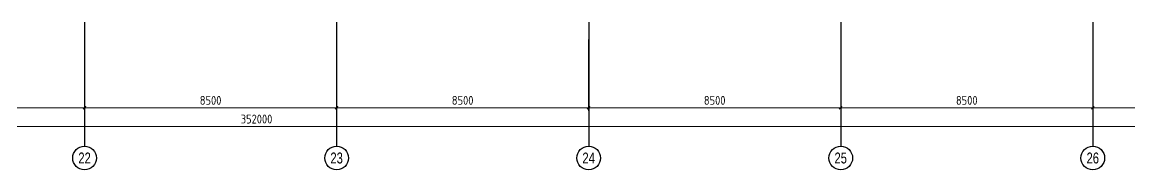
# Model space of a CAD drawing. Extents: x 4 to 13611208, y -605838 to 574722.
# Drawn here: x 13289792 to 13327147, y 160225 to 165210 of the extents above; entities that cross this region are included whole.
import ezdxf
from ezdxf.enums import TextEntityAlignment as Align

# ---------------------------------------------------------------- set-up
doc = ezdxf.new("R2010")
doc.units = 0
doc.header["$LTSCALE"] = 1000
doc.header["$MEASUREMENT"] = 0
doc.layers.add('AXIS', color=3, linetype='Continuous')
doc.layers.add('AXIS_TEXT', color=7, linetype='Continuous')
doc.styles.add('C', font='HZTXT_E', dxfattribs={"width": 0.7, "bigfont": 'HZTXT'})
doc.styles.add('COMPLEX', font='hztxt_e.shx', dxfattribs={"width": 0.6, "bigfont": 'HZTXT.shx'})
doc.styles.add('DIM_FONT', font='gbenor.shx', dxfattribs={"bigfont": 'gbcbig.shx'})
doc.dimstyles.new('_TCH_ARCH&&100', dxfattribs={"dimtxt": 300, "dimasz": 100, "dimexe": 100, "dimexo": 100, "dimgap": 100, "dimtad": 1, "dimdec": 0, "dimzin": 0, "dimdsep": 46, "dimtxsty": 'DIM_FONT', "dimblk": 'ARCHTICK', "dimcen": 0.09, "dimclrd": 3, "dimclre": 3, "dimclrt": 7, "dimaunit": 1, "dimazin": 2, "dimtfac": 1, "dimtdec": 0, "dimtix": 1, "dimtmove": 2, "dimatfit": 3, "dimfxl": 1, "dimtolj": 1, "dimtzin": 0, "dimlwd": 18, "dimlwe": 18, "dimarcsym": 0})

# ---------------------------------------------------------------- blocks, each defined once
blk = doc.blocks.new('_ArchTick')
at = {"color": 0, "linetype": 'ByBlock', "const_width": 0.4}
blk.add_lwpolyline([(-0.5, -0.5), (0.5, 0.5)], dxfattribs=at)
blk = doc.blocks.new('*D1298')
at = {"layer": 'AXIS', "color": 3, "lineweight": 18}
for p, q in [((13283397, 164620), (13283397, 162220)), ((13291897, 164620), (13291897, 162220)), ((13283397, 162320), (13291897, 162320))]:
    blk.add_line(p, q, dxfattribs=at)
at = {"layer": 'AXIS', "color": 3, "lineweight": 18, "xscale": 100, "yscale": 100, "zscale": 100, "rotation": 180}
blk.add_blockref('_ArchTick', (13283397, 162320), dxfattribs=at)
at = {"layer": 'AXIS', "color": 3, "lineweight": 18, "xscale": 100, "yscale": 100, "zscale": 100}
blk.add_blockref('_ArchTick', (13291897, 162320), dxfattribs=at)
at = {"layer": 'AXIS', "color": 7, "insert": (13287647, 162570), "char_height": 300, "attachment_point": 5, "style": 'DIM_FONT'}
blk.add_mtext('\\A1;8500', dxfattribs=at)
blk = doc.blocks.new('*D1297')
at = {"layer": 'AXIS', "color": 3, "lineweight": 18}
for p, q in [((13291897, 164620), (13291897, 162220)), ((13300397, 164620), (13300397, 162220)), ((13291897, 162320), (13300397, 162320))]:
    blk.add_line(p, q, dxfattribs=at)
at = {"layer": 'AXIS', "color": 3, "lineweight": 18, "xscale": 100, "yscale": 100, "zscale": 100, "rotation": 180}
blk.add_blockref('_ArchTick', (13291897, 162320), dxfattribs=at)
at = {"layer": 'AXIS', "color": 3, "lineweight": 18, "xscale": 100, "yscale": 100, "zscale": 100}
blk.add_blockref('_ArchTick', (13300397, 162320), dxfattribs=at)
at = {"layer": 'AXIS', "color": 7, "insert": (13296147, 162570), "char_height": 300, "attachment_point": 5, "style": 'DIM_FONT'}
blk.add_mtext('\\A1;8500', dxfattribs=at)
blk = doc.blocks.new('*D1296')
at = {"layer": 'AXIS', "color": 3, "lineweight": 18}
for p, q in [((13300397, 164620), (13300397, 162220)), ((13308897, 164620), (13308897, 162220)), ((13300397, 162320), (13308897, 162320))]:
    blk.add_line(p, q, dxfattribs=at)
at = {"layer": 'AXIS', "color": 3, "lineweight": 18, "xscale": 100, "yscale": 100, "zscale": 100, "rotation": 180}
blk.add_blockref('_ArchTick', (13300397, 162320), dxfattribs=at)
at = {"layer": 'AXIS', "color": 3, "lineweight": 18, "xscale": 100, "yscale": 100, "zscale": 100}
blk.add_blockref('_ArchTick', (13308897, 162320), dxfattribs=at)
at = {"layer": 'AXIS', "color": 7, "insert": (13304647, 162570), "char_height": 300, "attachment_point": 5, "style": 'DIM_FONT'}
blk.add_mtext('\\A1;8500', dxfattribs=at)
blk = doc.blocks.new('*D1295')
at = {"layer": 'AXIS', "color": 3, "lineweight": 18}
for p, q in [((13308897, 164620), (13308897, 162220)), ((13317397, 164620), (13317397, 162220)), ((13308897, 162320), (13317397, 162320))]:
    blk.add_line(p, q, dxfattribs=at)
at = {"layer": 'AXIS', "color": 3, "lineweight": 18, "xscale": 100, "yscale": 100, "zscale": 100, "rotation": 180}
blk.add_blockref('_ArchTick', (13308897, 162320), dxfattribs=at)
at = {"layer": 'AXIS', "color": 3, "lineweight": 18, "xscale": 100, "yscale": 100, "zscale": 100}
blk.add_blockref('_ArchTick', (13317397, 162320), dxfattribs=at)
at = {"layer": 'AXIS', "color": 7, "insert": (13313147, 162570), "char_height": 300, "attachment_point": 5, "style": 'DIM_FONT'}
blk.add_mtext('\\A1;8500', dxfattribs=at)
blk = doc.blocks.new('*D1294')
at = {"layer": 'AXIS', "color": 3, "lineweight": 18}
for p, q in [((13317397, 164620), (13317397, 162220)), ((13325897, 164620), (13325897, 162220)), ((13317397, 162320), (13325897, 162320))]:
    blk.add_line(p, q, dxfattribs=at)
at = {"layer": 'AXIS', "color": 3, "lineweight": 18, "xscale": 100, "yscale": 100, "zscale": 100, "rotation": 180}
blk.add_blockref('_ArchTick', (13317397, 162320), dxfattribs=at)
at = {"layer": 'AXIS', "color": 3, "lineweight": 18, "xscale": 100, "yscale": 100, "zscale": 100}
blk.add_blockref('_ArchTick', (13325897, 162320), dxfattribs=at)
at = {"layer": 'AXIS', "color": 7, "insert": (13321647, 162570), "char_height": 300, "attachment_point": 5, "style": 'DIM_FONT'}
blk.add_mtext('\\A1;8500', dxfattribs=at)
blk = doc.blocks.new('*D1293')
at = {"layer": 'AXIS', "color": 3, "lineweight": 18}
for p, q in [((13325897, 164620), (13325897, 162220)), ((13334397, 164620), (13334397, 162220)), ((13325897, 162320), (13334397, 162320))]:
    blk.add_line(p, q, dxfattribs=at)
at = {"layer": 'AXIS', "color": 3, "lineweight": 18, "xscale": 100, "yscale": 100, "zscale": 100, "rotation": 180}
blk.add_blockref('_ArchTick', (13325897, 162320), dxfattribs=at)
at = {"layer": 'AXIS', "color": 3, "lineweight": 18, "xscale": 100, "yscale": 100, "zscale": 100}
blk.add_blockref('_ArchTick', (13334397, 162320), dxfattribs=at)
at = {"layer": 'AXIS', "color": 7, "insert": (13330147, 162570), "char_height": 300, "attachment_point": 5, "style": 'DIM_FONT'}
blk.add_mtext('\\A1;8500', dxfattribs=at)
blk = doc.blocks.new('*D1264')
at = {"layer": 'AXIS', "color": 3, "lineweight": 18}
for p, q in [((13121697, 164820), (13121697, 161589)), ((13473697, 164820), (13473697, 161589)), ((13121697, 161689), (13473697, 161689))]:
    blk.add_line(p, q, dxfattribs=at)
at = {"layer": 'AXIS', "color": 3, "lineweight": 18, "xscale": 100, "yscale": 100, "zscale": 100, "rotation": 180}
blk.add_blockref('_ArchTick', (13121697, 161689), dxfattribs=at)
at = {"layer": 'AXIS', "color": 3, "lineweight": 18, "xscale": 100, "yscale": 100, "zscale": 100}
blk.add_blockref('_ArchTick', (13473697, 161689), dxfattribs=at)
at = {"layer": 'AXIS', "color": 7, "insert": (13297697, 161939), "char_height": 300, "attachment_point": 5, "style": 'DIM_FONT'}
blk.add_mtext('\\A1;352000', dxfattribs=at)
blk = doc.blocks.new('_AXISO')
blk.add_circle((0, 0), 0.5)
at = {"layer": 'AXIS_TEXT', "style": 'COMPLEX', "width": 1.041667}
blk.add_attdef('A', text='', height=0.56, dxfattribs=at).set_placement((-0.25, -0.28), (0.25, -0.28), align=Align.FIT)

msp = doc.modelspace()

# ---------------------------------------------------------------- linework, layer by layer
at = {"layer": 'AXIS'}
for p, q in [((13291897.4, 165209.5), (13291897.4, 161025)), ((13300397.4, 165209.5), (13300397.4, 161025)), ((13308897.4, 165209.5), (13308897.4, 161025)), ((13317397.4, 165209.5), (13317397.4, 161025)), ((13325897.4, 165209.5), (13325897.4, 161025))]:
    msp.add_line(p, q, dxfattribs=at)

# ---------------------------------------------------------------- block references
at = {"layer": 'AXIS', "ltscale": 3}
ref = msp.add_blockref('_AXISO', (13291897.4, 160625), dxfattribs=dict(at, xscale=800, yscale=800, zscale=2400))
ref.add_attrib('A', '22', dxfattribs={"layer": 'AXIS_TEXT', "ltscale": 3, "height": 370.51, "style": 'C', "width": 0.857658}).set_placement((13291687.4, 160439.8), (13292107.3, 160439.8), align=Align.FIT)
ref = msp.add_blockref('_AXISO', (13300397.4, 160625), dxfattribs=dict(at, xscale=800, yscale=800, zscale=2400))
ref.add_attrib('A', '23', dxfattribs={"layer": 'AXIS_TEXT', "ltscale": 3, "height": 370.51, "style": 'C', "width": 0.857658}).set_placement((13300187.4, 160439.8), (13300607.3, 160439.8), align=Align.FIT)
ref = msp.add_blockref('_AXISO', (13308897.4, 160625), dxfattribs=dict(at, xscale=800, yscale=800, zscale=2400))
ref.add_attrib('A', '24', dxfattribs={"layer": 'AXIS_TEXT', "ltscale": 3, "height": 364.44, "style": 'C', "width": 0.859649}).set_placement((13308684.8, 160442.8), (13309110, 160442.8), align=Align.FIT)
ref = msp.add_blockref('_AXISO', (13317397.4, 160625), dxfattribs=dict(at, xscale=800, yscale=800, zscale=2400))
ref.add_attrib('A', '25', dxfattribs={"layer": 'AXIS_TEXT', "ltscale": 3, "height": 370.51, "style": 'C', "width": 0.857658}).set_placement((13317187.4, 160439.8), (13317607.3, 160439.8), align=Align.FIT)
ref = msp.add_blockref('_AXISO', (13325897.4, 160625), dxfattribs=dict(at, xscale=800, yscale=800, zscale=2400))
ref.add_attrib('A', '26', dxfattribs={"layer": 'AXIS_TEXT', "ltscale": 3, "height": 370.51, "style": 'C', "width": 0.857658}).set_placement((13325687.4, 160439.8), (13326107.3, 160439.8), align=Align.FIT)

# ---------------------------------------------------------------- dimensions: what is measured, and where the dimension line sits
at = {"layer": 'AXIS'}
for p1, p2, distance, picture, middle in [((13121697.1, 164920), (13473697.1, 164920), -3231, '*D1264', (13297697.1, 161939)), ((13283397.1, 164720), (13291897.1, 164720), -2400, '*D1298', (13287647.1, 162570)), ((13291897.1, 164720), (13300397.1, 164720), -2400, '*D1297', (13296147.1, 162570)), ((13300397.1, 164720), (13308897.1, 164720), -2400, '*D1296', (13304647.1, 162570)), ((13308897.1, 164720), (13317397.1, 164720), -2400, '*D1295', (13313147.1, 162570)), ((13317397.1, 164720), (13325897.1, 164720), -2400, '*D1294', (13321647.1, 162570)), ((13325897.1, 164720), (13334397.1, 164720), -2400, '*D1293', (13330147.1, 162570))]:
    dim = msp.add_aligned_dim(p1=p1, p2=p2, distance=distance, dimstyle='_TCH_ARCH&&100', dxfattribs=at)
    dim.commit()
    dim.dimension.update_dxf_attribs({"geometry": picture, "text_midpoint": middle})

doc.saveas('drawing.dxf')
